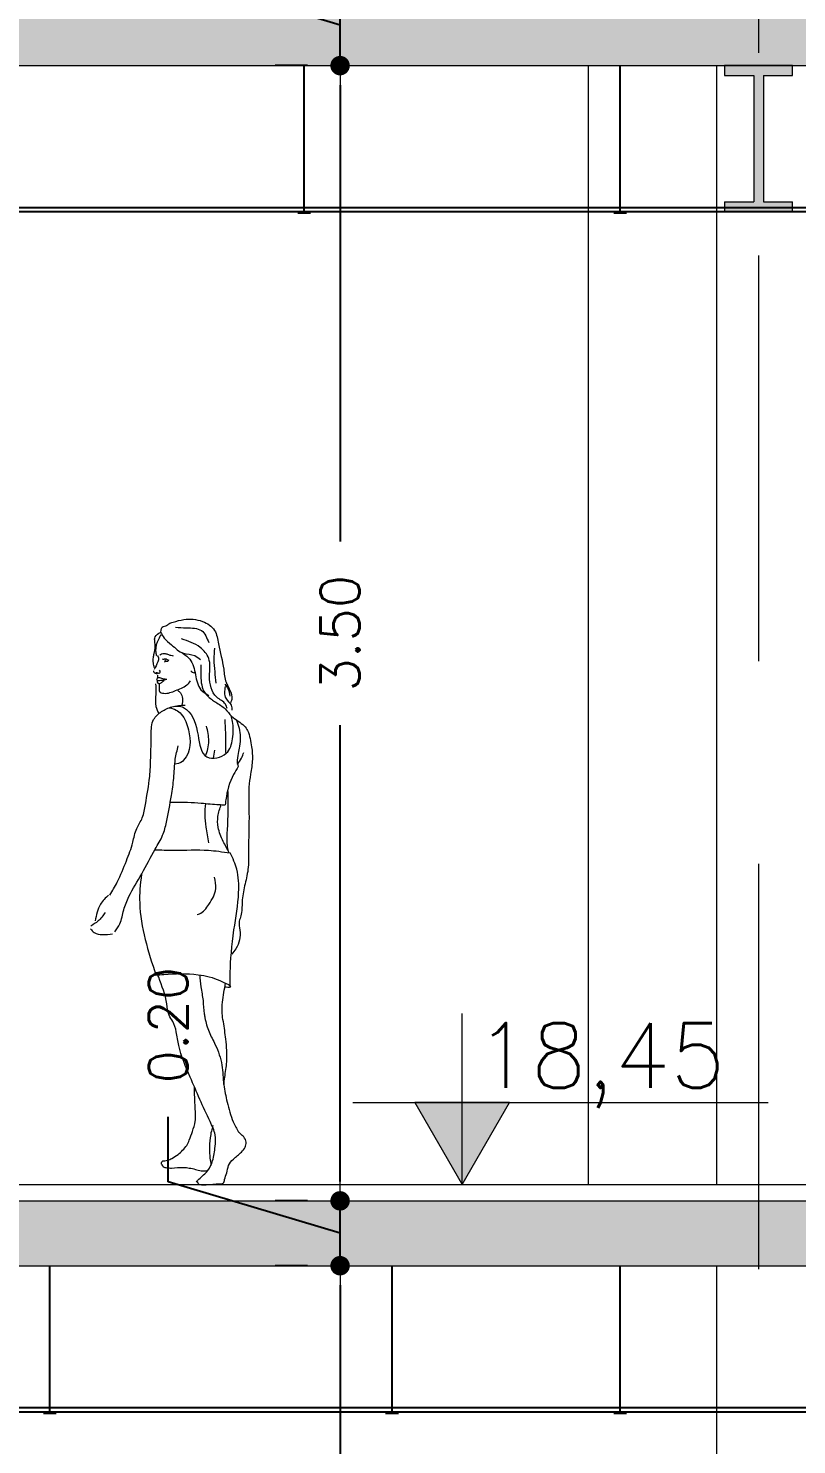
# Model space of a CAD drawing. Header units: millimetres. Extents: x 1135 to 1350, y 205 to 283.
# Drawn here: x 1312.478 to 1314.846, y 224.348 to 228.715 of the extents above; entities that cross this region are included whole.
import ezdxf

# ---------------------------------------------------------------- set-up
doc = ezdxf.new("R2010")
doc.units = ezdxf.units.MM
doc.header["$LTSCALE"] = 10
doc.header["$PDMODE"] = 1
doc.linetypes.add('DASHED2', pattern=[0.375, 0.25, -0.125])
doc.layers.get('0').update_dxf_attribs({"color": 90})
doc.layers.add('CIEL', color=8, linetype='Continuous')
doc.layers.add('FONDO', color=8, linetype='Continuous')
for name, color, linetype, lineweight in [('cinza 03', 252, 'Continuous', 13), ('COTA', 90, 'Continuous', 9), ('HACHT', 90, 'Continuous', 9), ('linha estutura', 252, 'Continuous', 13), ('Pilares', 16, 'Continuous', 20), ('pn 02', 16, 'Continuous', 20), ('PN-01', 90, 'Continuous', 13)]:
    doc.layers.add(name, color=color, linetype=linetype, lineweight=lineweight)
doc.styles.get("Standard").update_dxf_attribs({"font": 'simplex.shx'})
doc.dimstyles.new('1-100', dxfattribs={"dimtxt": 0.12, "dimasz": 0.06, "dimexe": 0.2, "dimexo": 0.1, "dimgap": 0.1, "dimtad": 0, "dimzin": 0, "dimdsep": 46, "dimtxsty": 'Standard', "dimblk": 'DOT', "dimcen": 0.09, "dimclrd": 90, "dimclre": 90, "dimclrt": 16, "dimadec": 0, "dimazin": 0, "dimtfac": 1, "dimtofl": 0, "dimtmove": 0, "dimatfit": 3, "dimldrblk": 'DOT', "dimfxl": 0, "dimtolj": 1, "dimtzin": 0, "dimarcsym": 0})

# ---------------------------------------------------------------- blocks, each defined once
blk = doc.blocks.new('VIGA')
at = {"layer": 'Pilares'}
blk.add_hatch(color=256, dxfattribs=at).paths.add_polyline_path([(0.21, 0), (0, 0), (0, -0.03), (0.09, -0.03), (0.09, -0.42), (0, -0.42), (0, -0.45), (0.21, -0.45), (0.21, -0.42), (0.12, -0.42), (0.12, -0.03), (0.21, -0.03)])
at = {"layer": 'Pilares', "linetype": 'Continuous'}
for p, q in [((0, -0.03), (0.09, -0.03)), ((0.09, -0.03), (0.09, -0.42)), ((0.12, -0.03), (0.12, -0.42)), ((0.12, -0.03), (0.21, -0.03)), ((0, -0.42), (0.09, -0.42)), ((0.12, -0.42), (0.21, -0.42))]:
    blk.add_line(p, q, dxfattribs=at)
for points in [[(0.21, -0.03), (0.21, 0), (0, 0), (0, -0.03)], [(0, -0.42), (0, -0.45), (0.21, -0.45), (0.21, -0.42)]]:
    blk.add_lwpolyline(points, dxfattribs=at)
blk = doc.blocks.new('_DOT')
at = {"color": 0, "linetype": 'ByBlock'}
blk.add_line((-0.5, 0), (-1, 0), dxfattribs=at)
at = {"color": 0, "linetype": 'ByBlock', "const_width": 0.5}
blk.add_lwpolyline([(-0.25, 0, 1), (0.25, 0, 1)], format="xyb", close=True, dxfattribs=at)
blk = doc.blocks.new('*D64')
at = {"layer": 'COTA', "color": 90, "lineweight": -2}
for p, q in [((1313.3386, 224.9), (1313.2386, 224.9)), ((1313.4386, 224.84), (1313.4386, 223.2079)), ((1313.4386, 221.01), (1313.4386, 222.6421)), ((1313.3386, 220.95), (1313.2386, 220.95))]:
    blk.add_line(p, q, dxfattribs=at)
at = {"layer": 'Defpoints', "color": 0}
for p in [(1313.4386, 224.9), (1313.4386, 224.9), (1313.4386, 220.95)]:
    blk.add_point(p, dxfattribs=at)
at = {"layer": 'COTA', "color": 90, "lineweight": -2, "xscale": 0.06, "yscale": 0.06, "zscale": 0.06}
for p, rotation in [((1313.4386, 224.9), 90), ((1313.4386, 220.95), 270)]:
    blk.add_blockref('_DOT', p, dxfattribs=dict(at, rotation=rotation))
at = {"layer": 'COTA', "color": 16, "insert": (1313.4386, 222.925), "char_height": 0.12, "attachment_point": 5, "rotation": 90}
blk.add_mtext('\\A1;3.95', dxfattribs=at)
blk = doc.blocks.new('*D65')
at = {"layer": 'COTA', "color": 90, "lineweight": -2}
for p, q in [((1312.9086, 225.159), (1312.9086, 225.359)), ((1313.4386, 225.16), (1313.4386, 225.22)), ((1313.4386, 225), (1312.9086, 225.159)), ((1313.3386, 225.1), (1313.2386, 225.1)), ((1313.4386, 224.9), (1313.4386, 225.1)), ((1313.3386, 224.9), (1313.2386, 224.9)), ((1313.4386, 224.84), (1313.4386, 224.78))]:
    blk.add_line(p, q, dxfattribs=at)
at = {"layer": 'Defpoints', "color": 0}
for p in [(1313.4386, 225.1), (1313.4386, 225.1), (1313.4386, 224.9)]:
    blk.add_point(p, dxfattribs=at)
at = {"layer": 'COTA', "color": 90, "lineweight": -2, "xscale": 0.06, "yscale": 0.06, "zscale": 0.06}
for p, rotation in [((1313.4386, 225.1), 270), ((1313.4386, 224.9), 90)]:
    blk.add_blockref('_DOT', p, dxfattribs=dict(at, rotation=rotation))
at = {"layer": 'COTA', "color": 16, "insert": (1312.9086, 225.6419), "char_height": 0.12, "attachment_point": 5, "rotation": 90}
blk.add_mtext('\\A1;0.20', dxfattribs=at)
blk = doc.blocks.new('*D66')
at = {"layer": 'COTA', "color": 90, "lineweight": -2}
for p, q in [((1313.3386, 228.6), (1313.2386, 228.6)), ((1313.4386, 228.54), (1313.4386, 227.1329)), ((1313.4386, 225.16), (1313.4386, 226.5671)), ((1313.3386, 225.1), (1313.2386, 225.1))]:
    blk.add_line(p, q, dxfattribs=at)
at = {"layer": 'Defpoints', "color": 0}
for p in [(1313.4386, 228.6), (1313.4386, 228.6), (1313.4386, 225.1)]:
    blk.add_point(p, dxfattribs=at)
at = {"layer": 'COTA', "color": 90, "lineweight": -2, "xscale": 0.06, "yscale": 0.06, "zscale": 0.06}
for p, rotation in [((1313.4386, 228.6), 90), ((1313.4386, 225.1), 270)]:
    blk.add_blockref('_DOT', p, dxfattribs=dict(at, rotation=rotation))
at = {"layer": 'COTA', "color": 16, "insert": (1313.4386, 226.85), "char_height": 0.12, "attachment_point": 5, "rotation": 90}
blk.add_mtext('\\A1;3.50', dxfattribs=at)
blk = doc.blocks.new('*D67')
at = {"layer": 'COTA', "color": 90, "lineweight": -2}
for p, q in [((1312.9086, 228.884), (1312.9086, 229.084)), ((1313.4386, 228.91), (1313.4386, 228.97)), ((1313.4386, 228.725), (1312.9086, 228.884)), ((1313.3386, 228.85), (1313.2386, 228.85)), ((1313.4386, 228.6), (1313.4386, 228.85)), ((1313.3386, 228.6), (1313.2386, 228.6)), ((1313.4386, 228.54), (1313.4386, 228.48))]:
    blk.add_line(p, q, dxfattribs=at)
at = {"layer": 'Defpoints', "color": 0}
for p in [(1313.4386, 228.85), (1313.4386, 228.85), (1313.4386, 228.6)]:
    blk.add_point(p, dxfattribs=at)
at = {"layer": 'COTA', "color": 90, "lineweight": -2, "xscale": 0.06, "yscale": 0.06, "zscale": 0.06}
for p, rotation in [((1313.4386, 228.85), 270), ((1313.4386, 228.6), 90)]:
    blk.add_blockref('_DOT', p, dxfattribs=dict(at, rotation=rotation))
at = {"layer": 'COTA', "color": 16, "insert": (1312.9086, 229.3669), "char_height": 0.12, "attachment_point": 5, "rotation": 90}
blk.add_mtext('\\A1;0.25', dxfattribs=at)

msp = doc.modelspace()

# ---------------------------------------------------------------- hatches: boundary and pattern name
at = {"layer": 'HACHT'}
h = msp.add_hatch(color=256, dxfattribs=at)
h.paths.add_polyline_path([(1314.7287, 228.8), (1306.7287, 228.8), (1306.7287, 228.6), (1306.8337, 228.6), (1314.7287, 228.6)])
h.paths.add_polyline_path([(1306.7287, 228.8), (1303.7287, 228.8), (1303.7287, 228.6), (1306.7287, 228.6)])
h.paths.add_polyline_path([(1317.4037, 228.8), (1314.7287, 228.8), (1314.7287, 228.6), (1314.8337, 228.6), (1317.4037, 228.6)])
h.paths.add_polyline_path([(1322.7287, 229.0833), (1322.7287, 229.4059), (1322.6587, 229.4059), (1322.6587, 229.2206), (1322.3887, 229.2206), (1322.3887, 229.0353), (1322.1187, 229.0353), (1322.1187, 228.8), (1318.2287, 228.8), (1318.2287, 228.6), (1322.0244, 228.6)])
h.paths.add_polyline_path([(1324.6001, 230.3676), (1325.4787, 230.3676), (1325.4787, 230.5176), (1324.2787, 230.5176), (1324.2787, 230.3324), (1324.0087, 230.3324), (1324.0087, 230.1471), (1323.7387, 230.1471), (1323.7387, 229.9618), (1323.4687, 229.9618), (1323.4687, 229.7765), (1323.1987, 229.7765), (1323.1987, 229.5912), (1322.9287, 229.5912), (1322.9287, 229.4059), (1322.7287, 229.4059), (1322.7287, 229.0833)])
h.paths.add_polyline_path([(1314.7287, 231.95), (1306.7287, 231.95), (1306.7287, 231.8), (1306.8087, 231.8), (1314.7287, 231.8)])
h = msp.add_hatch(color=256, dxfattribs=at)
h.paths.add_polyline_path([(1325.4787, 226.779), (1324.2787, 226.779), (1324.2787, 226.6099), (1324.0087, 226.6099), (1324.0087, 226.4048), (1323.7387, 226.4048), (1323.7387, 226.2167), (1323.4687, 226.2167), (1323.4687, 226.0286), (1323.1987, 226.0286), (1323.1987, 225.8405), (1322.9287, 225.8405), (1322.9287, 225.6524), (1322.7287, 225.6524), (1322.7287, 225.325), (1324.6034, 226.631), (1325.4787, 226.631)])
h.paths.add_polyline_path([(1322.7287, 225.325), (1322.7287, 225.6524), (1322.6587, 225.6524), (1322.6587, 225.4643), (1322.3887, 225.4643), (1322.3887, 225.2762), (1322.1187, 225.2762), (1322.1187, 225.0881), (1321.8487, 225.0881), (1321.8487, 224.9), (1321.5787, 224.9), (1321.5787, 224.7119), (1321.3087, 224.7119), (1319.6287, 224.7119), (1319.6287, 224.4738), (1318.2287, 224.4738), (1318.2287, 224.2738), (1319.7787, 224.2738), (1319.7787, 224.5319), (1321.5903, 224.5319)])
h.paths.add_polyline_path([(1318.3787, 225.1), (1314.7287, 225.1), (1314.7287, 224.9), (1318.3787, 224.9)])
msp.add_hatch(color=256, dxfattribs=at).paths.add_polyline_path([(1314.7287, 225.1), (1311.6037, 225.1), (1311.6037, 224.9), (1314.7287, 224.9)])
at = {"layer": 'pn 02'}
msp.add_hatch(color=256, dxfattribs=at).paths.add_polyline_path([(1313.961, 225.403), (1313.6689, 225.403), (1313.8149, 225.15)])

# ---------------------------------------------------------------- linework, layer by layer
at = {"layer": 'CIEL'}
for p, q in [((1304.0097, 228.1625), (1317.2227, 228.1625)), ((1304.0097, 228.15), (1317.2227, 228.15)), ((1313.308, 228.1457), (1313.3477, 228.1457)), ((1314.2822, 228.1457), (1314.322, 228.1457)), ((1311.6037, 224.4625), (1316.7227, 224.4625)), ((1311.6037, 224.45), (1316.7227, 224.45)), ((1312.5241, 224.4457), (1312.5638, 224.4457)), ((1313.5789, 224.4457), (1313.6187, 224.4457)), ((1314.2822, 224.4457), (1314.322, 224.4457))]:
    msp.add_line(p, q, dxfattribs=at)
at = {"layer": 'cinza 03'}
for points in [[(1312.8859, 226.8532), (1312.8934, 226.8713), (1312.9013, 226.8726), (1312.9106, 226.8792), (1312.9237, 226.8844), (1312.9566, 226.8923), (1313.0146, 226.8864), (1313.0515, 226.8588), (1313.064, 226.8173), (1313.0798, 226.739), (1313.087, 226.6989), (1313.0982, 226.6758), (1313.1048, 226.6456), (1313.1009, 226.6357)], [(1312.8658, 226.7439), (1312.8633, 226.7582), (1312.8631, 226.7754), (1312.8654, 226.7879), (1312.868, 226.8233), (1312.8671, 226.8348), (1312.8799, 226.8501), (1312.8845, 226.8527)], [(1312.8854, 226.8538), (1312.896, 226.8353), (1312.9191, 226.8142), (1312.9555, 226.7884), (1312.9905, 226.7811), (1313.0084, 226.7686)], [(1312.9316, 226.8687), (1312.9645, 226.8667), (1313.0113, 226.8581), (1313.0337, 226.8213)], [(1312.8864, 226.8451), (1312.8785, 226.8308), (1312.8699, 226.796), (1312.8719, 226.7817)], [(1313.0903, 226.6179), (1313.0851, 226.6311), (1313.0587, 226.6528), (1313.0363, 226.7179), (1313.0337, 226.7726), (1313.0074, 226.8061), (1312.9501, 226.8325)], [(1312.876, 226.78), (1312.8785, 226.7745), (1312.8765, 226.7617), (1312.8652, 226.7385)], [(1312.875, 226.7808), (1312.8729, 226.7821)], [(1312.8827, 226.7828), (1312.8884, 226.7865), (1312.8969, 226.7875), (1312.9068, 226.7854), (1312.9166, 226.7821), (1312.9245, 226.7808)], [(1312.8906, 226.7707), (1312.8953, 226.7704), (1312.8988, 226.7711), (1312.9054, 226.7695), (1312.9102, 226.7672)], [(1312.8977, 226.7623), (1312.9017, 226.7637), (1312.9071, 226.764), (1312.9099, 226.7658)], [(1312.8996, 226.7702), (1312.8988, 226.7684), (1312.9005, 226.7628)], [(1312.9475, 226.7915), (1312.9754, 226.77), (1312.9928, 226.7219), (1313.0098, 226.6758), (1313.0341, 226.6584)], [(1313.0515, 226.8035), (1313.0495, 226.7699), (1313.0521, 226.7311), (1313.0554, 226.6962)], [(1312.8637, 226.7346), (1312.8647, 226.7296), (1312.8681, 226.7272), (1312.8761, 226.7255)], [(1312.8711, 226.7282), (1312.874, 226.729), (1312.8789, 226.7273), (1312.881, 226.7272), (1312.8835, 226.7296), (1312.8822, 226.7363)], [(1313.009, 226.7521), (1313.009, 226.725), (1313.0189, 226.6715), (1313.0421, 226.6464), (1313.0552, 226.6373)], [(1312.8797, 226.6946), (1312.8771, 226.6961), (1312.8754, 226.702), (1312.8758, 226.7027), (1312.8758, 226.7042), (1312.8743, 226.7065), (1312.8748, 226.7108), (1312.8759, 226.7125)], [(1312.8775, 226.7043), (1312.8862, 226.7049), (1312.8967, 226.7065), (1312.9048, 226.708)], [(1313.0844, 226.6857), (1313.0864, 226.6495), (1313.1028, 226.6278), (1313.1048, 226.6127)], [(1313.0831, 226.6929), (1313.0936, 226.6778), (1313.0989, 226.6561)], [(1313.0552, 226.6373), (1313.0845, 226.6165), (1313.1041, 226.5945), (1313.1244, 226.5791), (1313.1431, 226.5644), (1313.1537, 226.5498), (1313.161, 226.5254), (1313.1659, 226.4994), (1313.1684, 226.4611), (1313.1627, 226.4156), (1313.1578, 226.3757), (1313.1578, 226.296), (1313.1564, 226.1801), (1313.1547, 226.1215), (1313.1442, 226.0711), (1313.1368, 226.0215), (1313.1328, 225.979), (1313.1279, 225.9619), (1313.1295, 225.9343), (1313.1287, 225.905), (1313.1173, 225.8773), (1313.1051, 225.861)], [(1312.7287, 226.0427), (1312.7515, 226.0825), (1312.78, 226.1484), (1312.7996, 226.2054), (1312.8118, 226.2477), (1312.8289, 226.281), (1312.8386, 226.3225), (1312.8517, 226.4081), (1312.8549, 226.4658), (1312.8565, 226.5374), (1312.8639, 226.584), (1312.8884, 226.6084), (1312.9201, 226.623), (1312.9608, 226.6287)], [(1312.7437, 225.929), (1312.7597, 225.9543), (1312.7717, 225.9969), (1312.7876, 226.0381), (1312.8276, 226.1087), (1312.8689, 226.1846), (1312.8916, 226.2272), (1312.9036, 226.2671), (1312.9185, 226.3494), (1312.9258, 226.4031), (1312.9307, 226.4617), (1312.9397, 226.5032)], [(1312.725, 226.0429), (1312.6999, 226.0144), (1312.6835, 225.963)], [(1312.7142, 225.9887), (1312.6928, 225.963), (1312.6699, 225.9473)], [(1312.6692, 225.9387), (1312.6807, 225.9273), (1312.7057, 225.9208), (1312.7371, 225.9237)], [(1313.0462, 225.3327), (1313.0417, 225.3149), (1313.0381, 225.2938), (1313.0358, 225.2582), (1313.037, 225.2336)], [(1312.9984, 225.1587), (1313.0014, 225.1531), (1313.0114, 225.1498), (1313.026, 225.1498), (1313.0672, 225.1525), (1313.0782, 225.1546), (1313.0826, 225.1659), (1313.0891, 225.186), (1313.0951, 225.2091), (1313.1096, 225.229), (1313.1346, 225.2504), (1313.1459, 225.2655), (1313.1491, 225.2806), (1313.1414, 225.2972), (1313.1328, 225.3057), (1313.1257, 225.3122)]]:
    msp.add_spline(points, degree=3, dxfattribs=at)
for points in [[(1312.876, 226.7203), (1312.876, 226.7177), (1312.876, 226.7151), (1312.8759, 226.7125)], [(1313.0517, 226.4896), (1313.0503, 226.4813), (1313.049, 226.473), (1313.0476, 226.4646)]]:
    msp.add_open_spline(points, degree=3, dxfattribs=at)
for points, knots in [([(1312.978, 226.7336), (1312.9816, 226.7308), (1312.9863, 226.7273), (1312.9905, 226.7287), (1312.9914, 226.7292)], [0, 0, 0, 0, 3.864868, 5.013896, 5.013896, 5.013896, 5.013896]), ([(1312.87, 226.6945), (1312.8705, 226.6839), (1312.8717, 226.6608), (1312.8667, 226.6281), (1312.8759, 226.6096), (1312.8803, 226.6025)], [0, 0, 0, 0, 10.439218, 22.845892, 30.857048, 30.857048, 30.857048, 30.857048]), ([(1312.8759, 226.7125), (1312.8765, 226.7127), (1312.8795, 226.7138), (1312.8853, 226.713), (1312.8923, 226.7098), (1312.8973, 226.709), (1312.901, 226.7085), (1312.9048, 226.708)], [0.297101, 0.297101, 0.297101, 0.297101, 0.944426, 3.382056, 5.672203, 8.580146, 10.715797, 10.715797, 10.715797, 10.715797]), ([(1312.8797, 226.6946), (1312.8815, 226.695), (1312.8866, 226.6961), (1312.8915, 226.7008), (1312.8953, 226.7036), (1312.8964, 226.7043)], [0.066963, 0.066963, 0.066963, 0.066963, 1.837259, 5.164866, 6.469062, 6.469062, 6.469062, 6.469062]), ([(1312.8797, 226.6946), (1312.8802, 226.6931), (1312.8815, 226.689), (1312.8809, 226.6811), (1312.8799, 226.6684), (1312.9043, 226.6614), (1312.9311, 226.6741), (1312.9617, 226.6844), (1312.974, 226.6986), (1312.9777, 226.703)], [1.032285, 1.032285, 1.032285, 1.032285, 2.550956, 5.293507, 8.868683, 13.464323, 25.720686, 38.352761, 43.945267, 43.945267, 43.945267, 43.945267]), ([(1312.9388, 226.6734), (1312.9414, 226.6711), (1312.9487, 226.6648), (1312.9544, 226.648), (1312.9524, 226.6349), (1312.951, 226.6279)], [0, 0, 0, 0, 3.385947, 9.362736, 16.288022, 16.288022, 16.288022, 16.288022]), ([(1312.9112, 226.6201), (1312.9122, 226.62), (1312.9263, 226.6187), (1312.9571, 226.5997), (1312.9782, 226.5354), (1312.981, 226.482), (1312.9468, 226.449), (1312.9289, 226.4462)], [1.343248, 1.343248, 1.343248, 1.343248, 1.660928, 5.60675, 11.061021, 21.783282, 23.535508, 23.535508, 23.535508, 23.535508]), ([(1312.9293, 226.6251), (1312.949, 226.6264), (1312.984, 226.6065), (1313.0025, 226.5419), (1313.0109, 226.4536), (1313.095, 226.4701), (1313.1095, 226.5266), (1313.1106, 226.5671), (1313.1045, 226.59), (1313.1027, 226.5959)], [1.279092, 1.279092, 1.279092, 1.279092, 4.08103, 12.302783, 19.608656, 25.683268, 30.595154, 35.915525, 37.769064, 37.769064, 37.769064, 37.769064]), ([(1313.024, 226.4711), (1313.0303, 226.4859), (1313.0373, 226.5176), (1313.0304, 226.5485), (1313.027, 226.5636)], [16.905124, 16.905124, 16.905124, 16.905124, 32.553558, 47.630017, 47.630017, 47.630017, 47.630017]), ([(1313.0832, 226.5839), (1313.084, 226.5702), (1313.0856, 226.5437), (1313.0846, 226.5084), (1313.0855, 226.4869), (1313.0859, 226.4781)], [0, 0, 0, 0, 13.515312, 26.009487, 34.621556, 34.621556, 34.621556, 34.621556]), ([(1313.1195, 226.5824), (1313.1226, 226.574), (1313.1312, 226.5484), (1313.1327, 226.5068), (1313.1214, 226.4717), (1313.1215, 226.4476), (1313.1248, 226.4388)], [0.75685, 0.75685, 0.75685, 0.75685, 3.415579, 8.871948, 12.905705, 13.254107, 13.254107, 13.254107, 13.254107]), ([(1313.1225, 226.4454), (1313.1268, 226.4517), (1313.1346, 226.4634), (1313.1395, 226.4766), (1313.1418, 226.4826)], [336.794324, 336.794324, 336.794324, 336.794324, 344.21139, 350.536578, 350.536578, 350.536578, 350.536578]), ([(1313.1248, 226.4388), (1313.1197, 226.431), (1313.1, 226.4), (1313.0888, 226.3586), (1313.0851, 226.3264), (1313.0846, 226.3214)], [0.227397, 0.227397, 0.227397, 0.227397, 3.037835, 11.23237, 12.742108, 12.742108, 12.742108, 12.742108]), ([(1312.9152, 226.3288), (1312.9189, 226.329), (1312.9508, 226.3304), (1313.001, 226.3278), (1313.0535, 226.3218), (1313.0782, 226.3214), (1313.0846, 226.3214)], [3.10501, 3.10501, 3.10501, 3.10501, 4.234196, 12.662008, 18.157182, 20.072184, 20.072184, 20.072184, 20.072184]), ([(1313.0919, 226.3655), (1313.092, 226.3642), (1313.0928, 226.3486), (1313.0918, 226.3217), (1313.0923, 226.2862), (1313.0915, 226.2475), (1313.0873, 226.2125), (1313.0914, 226.188), (1313.0928, 226.1809)], [10.465971, 10.465971, 10.465971, 10.465971, 11.749793, 25.844758, 36.748412, 46.591891, 63.886359, 70.900141, 70.900141, 70.900141, 70.900141]), ([(1313.0233, 226.325), (1313.0219, 226.3135), (1313.0203, 226.2892), (1313.0254, 226.2487), (1313.0304, 226.2201), (1313.0332, 226.2039)], [54.576124, 54.576124, 54.576124, 54.576124, 65.990753, 78.342803, 94.477171, 94.477171, 94.477171, 94.477171]), ([(1313.0969, 226.173), (1313.0909, 226.1848), (1313.0765, 226.2096), (1313.0611, 226.247), (1313.0603, 226.287), (1313.068, 226.3097), (1313.0723, 226.3216)], [241.535574, 241.535574, 241.535574, 241.535574, 254.584521, 269.564543, 280.649918, 292.940958, 292.940958, 292.940958, 292.940958]), ([(1312.8678, 226.1827), (1312.887, 226.1818), (1312.9419, 226.1795), (1313.0186, 226.1849), (1313.0752, 226.1763), (1313.1002, 226.1725)], [0.13149, 0.13149, 0.13149, 0.13149, 5.890578, 16.627543, 23.047151, 23.047151, 23.047151, 23.047151]), ([(1313.1002, 225.7591), (1313.0998, 225.7889), (1313.0998, 225.8296), (1313.1082, 225.9265), (1313.1285, 226.0352), (1313.1254, 226.1177), (1313.108, 226.1561), (1313.1002, 226.1725)], [0, 0, 0, 0, 3.388471, 17.760781, 29.417338, 36.602487, 41.995157, 41.995157, 41.995157, 41.995157]), ([(1312.8269, 226.1074), (1312.8217, 226.0739), (1312.8176, 226.0084), (1312.835, 225.9049), (1312.8589, 225.8325), (1312.8709, 225.7963)], [3.552719, 3.552719, 3.552719, 3.552719, 11.789608, 23.235843, 34.687373, 34.687373, 34.687373, 34.687373]), ([(1312.9984, 225.9826), (1313.0007, 225.9832), (1313.0159, 225.988), (1313.0375, 226.017), (1313.0596, 226.0563), (1313.0539, 226.086), (1313.0517, 226.098)], [4.769395, 4.769395, 4.769395, 4.769395, 5.468976, 9.625188, 14.890389, 18.450082, 18.450082, 18.450082, 18.450082]), ([(1312.8709, 225.7963), (1312.8789, 225.797), (1312.9223, 225.8006), (1312.9887, 225.8028), (1313.0573, 225.7859), (1313.0868, 225.7702), (1313.1005, 225.7642), (1313.1007, 225.7567), (1313.0924, 225.758), (1313.0862, 225.7585), (1313.0832, 225.7585)], [1.530481, 1.530481, 1.530481, 1.530481, 3.940105, 14.596564, 21.433115, 24.419758, 25.137947, 25.474229, 26.267606, 27.017695, 27.017695, 27.017695, 27.017695]), ([(1312.9957, 225.1581), (1312.9982, 225.161), (1313.005, 225.1689), (1313.0176, 225.1799), (1313.0355, 225.1961), (1313.0481, 225.2272), (1313.0535, 225.2644), (1313.0563, 225.3071), (1313.0213, 225.377), (1312.9833, 225.467), (1312.9426, 225.5586), (1312.9352, 225.6182), (1312.9263, 225.6504), (1312.907, 225.6754), (1312.9048, 225.7251), (1312.8882, 225.765), (1312.8775, 225.7943), (1312.8766, 225.7968)], [0, 0, 0, 0, 1.137499, 3.142614, 5.012977, 8.308222, 12.865384, 16.406819, 20.830612, 35.776244, 46.19737, 50.420863, 53.810675, 56.054312, 59.645763, 68.189881, 68.987513, 68.987513, 68.987513, 68.987513]), ([(1313.0058, 225.7965), (1313.0067, 225.7842), (1313.0094, 225.7577), (1313.017, 225.7181), (1313.0182, 225.686), (1313.0237, 225.6536), (1313.033, 225.6207), (1313.0586, 225.5755), (1313.0773, 225.5206), (1313.0779, 225.4597), (1313.0909, 225.4015), (1313.1035, 225.3514), (1313.1199, 225.3225), (1313.1257, 225.3122)], [19.179744, 19.179744, 19.179744, 19.179744, 22.884657, 27.15917, 31.249677, 32.507055, 37.012286, 41.411299, 48.04639, 54.119597, 59.541673, 65.932149, 69.470106, 69.470106, 69.470106, 69.470106]), ([(1313.0801, 225.4583), (1313.081, 225.4659), (1313.084, 225.4893), (1313.0923, 225.5358), (1313.0872, 225.5935), (1313.0807, 225.643), (1313.0735, 225.6807), (1313.0764, 225.7209), (1313.0819, 225.7518), (1313.0856, 225.7711)], [5.332645, 5.332645, 5.332645, 5.332645, 12.79777, 28.445197, 51.440468, 69.138808, 77.489195, 88.98285, 108.287946, 108.287946, 108.287946, 108.287946]), ([(1312.8887, 225.2109), (1312.8881, 225.2129), (1312.8869, 225.2172), (1312.8909, 225.2244), (1312.8992, 225.2232), (1312.9088, 225.2251), (1312.9221, 225.2327), (1312.939, 225.2409), (1312.9531, 225.2563), (1312.9669, 225.2698), (1312.9748, 225.2909), (1312.9842, 225.315), (1312.9948, 225.3482), (1312.991, 225.3946), (1312.9901, 225.4299), (1312.9898, 225.4511)], [0, 0, 0, 0, 1.959386, 4.352659, 6.494214, 9.442611, 13.951821, 21.382527, 27.688741, 34.216314, 40.070212, 49.454962, 59.796619, 73.747931, 94.523063, 94.523063, 94.523063, 94.523063]), ([(1312.8887, 225.2109), (1312.8901, 225.2089), (1312.8938, 225.2036), (1312.9058, 225.2018), (1312.9264, 225.2004), (1312.9499, 225.2049), (1312.9744, 225.2013), (1312.9924, 225.1976), (1313.0092, 225.1919), (1313.0226, 225.1919), (1313.0295, 225.1934), (1313.0314, 225.1938)], [0, 0, 0, 0, 2.375182, 6.11709, 10.973009, 23.110002, 28.869775, 35.220737, 41.122183, 46.163284, 48.073725, 48.073725, 48.073725, 48.073725]), ([(1313.037, 225.2336), (1313.0377, 225.2302), (1313.0395, 225.2222), (1313.0401, 225.214), (1313.0403, 225.2091)], [0, 0, 0, 0, 3.374066, 8.092087, 8.092087, 8.092087, 8.092087])]:
    msp.add_open_spline(points, degree=3, knots=knots, dxfattribs=at)
at = {"layer": 'FONDO'}
for p, q in [((1313.3278, 228.1457), (1313.3278, 228.6)), ((1314.3021, 228.1457), (1314.3021, 228.6)), ((1312.544, 224.4457), (1312.544, 224.9)), ((1313.5988, 224.4457), (1313.5988, 224.9)), ((1314.3021, 224.4457), (1314.3021, 224.9))]:
    msp.add_line(p, q, dxfattribs=at)
at = {"layer": 'linha estutura', "linetype": 'DASHED2', "ltscale": 0.5}
msp.add_line((1314.7287, 280.5143), (1314.7287, 205.1185), dxfattribs=at)
at = {"layer": 'pn 02'}
for p, q in [((1303.7287, 228.6), (1317.4037, 228.6)), ((1314.2037, 228.6), (1314.2037, 225.15)), ((1313.8149, 225.15), (1313.8149, 225.6776)), ((1313.4784, 225.403), (1314.7581, 225.403)), ((1311.6037, 225.15), (1317.2537, 225.15)), ((1311.6037, 225.1), (1318.3787, 225.1)), ((1311.6037, 224.9), (1318.3787, 224.9))]:
    msp.add_line(p, q, dxfattribs=at)
msp.add_lwpolyline([(1313.8149, 225.15), (1313.961, 225.403), (1313.6689, 225.403)], close=True, dxfattribs=at)
at = {"layer": 'PN-01'}
for p, q in [((1314.5987, 228.6), (1314.5987, 225.15)), ((1314.5987, 224.9), (1314.5987, 220.95))]:
    msp.add_line(p, q, dxfattribs=at)

# ---------------------------------------------------------------- block references
at = {"layer": 'linha estutura'}
msp.add_blockref('VIGA', (1314.6237, 228.6), dxfattribs=at)

# ---------------------------------------------------------------- texts
at = {"layer": 'COTA'}
msp.add_text('18,45', height=0.2, dxfattribs=at).set_placement((1313.8557, 225.4481))

# ---------------------------------------------------------------- dimensions: what is measured, and where the dimension line sits
for base, p1, p2, picture, middle in [((1313.4386, 228.85), (1313.4386, 228.6), (1313.4386, 228.85), '*D67', (1312.9086, 229.184)), ((1313.4386, 228.6), (1313.4386, 225.1), (1313.4386, 228.6), '*D66', (1313.4386, 226.85)), ((1313.4386, 225.1), (1313.4386, 224.9), (1313.4386, 225.1), '*D65', (1312.9086, 225.459)), ((1313.4386, 224.9), (1313.4386, 220.95), (1313.4386, 224.9), '*D64', (1313.4386, 222.925))]:
    dim = msp.add_linear_dim(base=base, p1=p1, p2=p2, angle=90, dimstyle='1-100', override={"dimtmove": 1}, dxfattribs=at)
    dim.commit()
    dim.dimension.update_dxf_attribs({"geometry": picture, "text_midpoint": middle})

doc.saveas('drawing.dxf')
